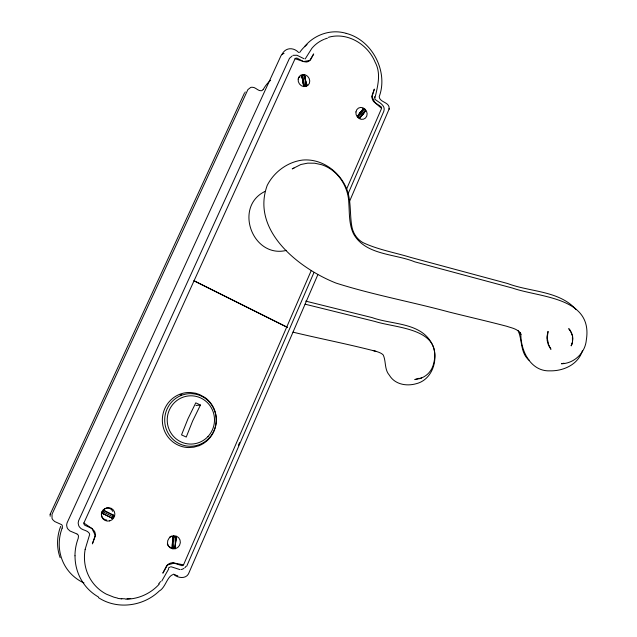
<?xml version="1.0" encoding="UTF-8"?>
<svg xmlns="http://www.w3.org/2000/svg" width="637" height="637" viewBox="0 0 637 637"><rect width="100%" height="100%" fill="white"/><g stroke="black" fill="none" stroke-linecap="round" stroke-linejoin="round"><path stroke-width="0.96" d="M303.586 85.708L301.819 75.421L304.518 75.206L306.278 85.485L304.661 86.099L303.586 85.708L302.296 78.232M303.618 84.466L301.819 75.421L303.618 84.299M349.363 201.786L389.119 109.038M389.127 108.712C389.82 101.856 379.596 102.684 379.206 96.681C388.482 71.973 372.557 40.131 346.209 33.387M389.111 109.206L389.127 108.561M172.348 546.88L172.802 536.752L172.133 547.947L175.159 548.011L175.828 536.824L172.802 536.752L172.301 545.153M306.325 84.084L306.278 85.485L304.518 75.206M572.472 341.002L572.408 337.212M172.452 545.614L172.802 536.752L172.89 538.114M172.388 546.554L172.802 536.752L172.882 538.305M172.372 546.729L172.802 536.752L172.826 539.26M175.916 538.018L175.159 548.011L175.828 536.824M173.431 548.099L174.124 536.473M175.414 546.809L175.159 548.011L175.923 538.361M175.159 548.011L175.868 539.316M50.156 514.226L50.164 516.265M111.602 517.937L112.502 518.375L113.975 515.548L103.966 510.54L102.86 511.75L102.477 513.374L111.483 517.873M50.156 514.25L244.393 93.201M60.658 526.401C56.804 536.346 56.454 547.637 60.149 557.686M572.249 343.176L572.902 338.725L572.464 335.444L571.317 332.283L568.737 328.636L570.441 330.762M572.201 343.343L571.214 345.756L572.241 342.658M85.135 549.357L89.642 534.57A4.34 4.156 -42.6 0 0 89.236 533.209C87.126 529.801 81.655 530.51 79.498 527.006A8.273 7.963 -42 0 1 78.638 525.406L78.152 523.057L78.598 520.755L289.477 58.309L292.049 56.096M62.155 528.121L62.378 526.051A2.859 2.739 -37.1 0 0 61.614 524.665L54.663 521.512L52.744 519.681A7.31 7.023 -35.9 0 1 52.019 518.239L52.027 514.234L247.897 89.61L250.683 87.452A6.784 6.139 52.9 0 1 252.093 87.245C255.564 86.974 257.802 91.091 261.202 90.757A4.109 3.703 53.3 0 0 262.157 90.438L263.192 89.499M381.579 108.449L381.547 107.661A2.93 2.604 62 0 0 381.205 106.833L373.951 101.872A6.362 5.637 61.4 0 1 372.9 100.431A6.625 5.868 61.5 0 1 372.43 99.404A6.872 6.083 61.5 0 1 372.167 95.152L374.349 89.092L372 96.744L374.914 102.661L381.595 108.378L346.409 189.507M83.893 522.905L83.996 524.044A3.472 3.344 -42.2 0 0 84.355 524.705L84.777 525.183A1.266 1.218 -42 0 0 85.111 525.39L92.015 528.519L94.507 531.306A8.6 8.249 -42.9 0 1 95.295 534.021L95.136 536.569L92.373 543.894L95.279 535.263L91.967 528.559L83.869 523.009L295.138 58.564L295.863 58.182A3.169 2.827 55.1 0 1 296.508 58.094L297.065 58.15A1.155 1.035 55.1 0 1 297.399 58.286L303.531 61.598L306.325 62.004A7.787 6.919 55.5 0 0 309.041 61.104L310.593 59.671L313.683 53.938L309.837 60.451L303.523 61.542L295.058 58.7M571.214 345.756L571.803 344.283M582.473 350.517C578.332 364.452 563.578 371.156 549.962 370.845C530.82 371.658 520.7 350.923 520.859 334.226C518.327 328.859 511.654 328.015 506.638 326.255C487.377 321.175 467.948 316.756 448.631 311.907C411.295 301.795 373.059 294.835 336.161 283.131C299.095 268.527 250.723 230.682 267.182 185.478L267.245 185.351C273.95 172.03 287.526 161.997 302.384 160.094L302.527 160.07C321.932 158.294 340.031 171.759 346.886 189.46C351.425 201.499 349.602 214.526 351.927 226.947C353.161 233.397 357.078 239.241 362.795 242.53C378.02 249.712 394.876 252.57 410.897 257.467L507.601 283.513C530.207 292.176 558.944 290.392 576.19 309.622M173.017 562.797A7.007 6.649 -58.5 0 0 171.735 562.837A7.294 6.919 -58.5 0 0 170.533 563.108A7.564 7.174 -58.5 0 0 166.313 566.381L162.841 573.173L167.507 564.979L174.315 563.076L183.528 564.852L311.238 270.558M238.373 445.414L239.56 442.675M186.721 566.205L313.906 272.652M348.288 193.306L383.848 111.228C385.95 105.081 378.545 102.326 375.01 99.332M317.807 274.77L188.433 574.001C185.55 579.025 178.209 578.054 174.267 574.853M200.448 405.028L192.621 421.025L186.251 437.046L181.529 434.896L187.939 418.867L195.774 402.847L200.448 405.028L195.949 405.474M161.75 581.103L168.678 569M365.28 111.133L365.622 110.575L363.536 108.632L357.66 116.006L358.233 117.407L359.746 117.941L365.28 111.133L359.746 117.941L360.701 116.89M358.496 115.066L363.536 108.632L357.66 116.006M363.05 109.389L363.536 108.632L358.607 114.939M363.138 109.269L363.536 108.632L358.719 114.811M185.598 566.858L185.9 566.404M362.541 110.01L363.536 108.632L359.212 114.198M365.622 110.575L359.746 117.941L361.298 116.149M358.233 117.407L364.34 109.747M365.144 111.324L359.746 117.941L364.643 111.953M183.512 564.892L182.907 565.361A3.217 3.05 -60.2 0 1 182.007 565.688L173.017 562.797M244.871 92.453L245.317 91.983M282.024 54.336C285.519 47.249 293.569 47.162 298.649 52.497M159.266 584.105C150.786 593.533 138.293 599.274 125.577 599.154M184.849 567.694L185.248 567.296M304.518 46.684C314.375 34.533 331.28 28.769 346.369 33.419M305.203 58.93L311.891 48.285A40.147 35.648 58.4 0 1 323.803 39.454M305.306 86.576L306.668 85.525A5.629 5.04 56.2 0 0 307.297 84.331M264.745 191.538C233.421 207.057 252.793 258.845 286.594 250.357M102.987 510.086L105.591 508.366M183.934 568.403L183.424 568.706A7.867 7.477 -60 0 1 182.891 568.968M419.17 378.267C409.034 380.942 419.202 378.896 421.598 377.908C427.586 375.567 432.029 370.256 433.526 364.022C443.081 328.015 396.97 328.421 374.906 321.446L305.043 304.175M293.976 168.088L292.208 168.877L300.879 164.497L307.727 163.136L314.606 163.207L321.478 164.657C337.825 169.88 348.431 186.434 348.829 203.243C349.514 213.514 348.933 224.335 353.527 233.843C365.534 255.302 394.598 253.582 414.822 261.855L512.666 288.115C539.921 297.654 593.405 296.922 586.311 340.126C585.156 352.898 574.279 363.44 561.484 363.767L564.008 363.217M419.353 378.712L421.67 377.884M292.924 55.323L296.961 55.26L304.056 58.747M284.022 53.357L282.223 54.201L280.997 55.69L67.052 522.921L66.622 525.079L67.044 527.356A8.074 7.763 -39.7 0 0 67.856 528.957L69.966 530.979L76.862 533.91M328.389 37.328C347.412 31.746 367.947 44.383 375.113 62.139C381.563 73.94 377.375 87.054 374.787 98.839M172.906 574.582C166.854 576.78 165.548 587.72 159.194 591.056C143.389 606.416 117.065 609.999 98.448 597.617M180.032 569.637L171.982 567.034A2.604 2.476 -58.3 0 0 171.218 566.85L170.7 566.866A3.177 3.01 -58.2 0 0 170.437 566.914M117.972 598.374L121.771 598.939M173.16 535.972L176.314 537.278M177.795 575.776L176.799 575.514M293.004 332.156C320.809 338.852 348.925 344.267 376.586 351.513C378.593 352.197 381.483 353.089 383.211 354.936C386.213 361.306 384.254 369.444 389.366 375.201C394.884 384.517 406.621 386.492 416.287 383.689C432.69 379.644 438.925 358.806 432.332 344.498C421.272 322.099 392.44 324.95 372.199 317.624L305.688 301.118M372.709 350.414L376.586 351.513M173.511 574.144L175.979 575.171M83.98 582.895L81.775 581.884A45.354 43.459 -46.5 0 1 59.233 543.902A44.733 42.862 -46.4 0 1 62.155 528.121M112.972 515.038L113.975 515.548L103.966 510.54M105.416 511.256L106.268 511.686M102.86 511.75L113.275 516.957M112.502 518.375L102.477 513.374L104.794 514.537M77.141 534.077L77.626 534.459A3.161 3.026 -40.8 0 1 78.478 535.98L78.232 538.281A49.423 47.21 -50.4 0 0 74.975 555.775M529.538 360.574C519.943 353.161 522.611 339.991 517.961 330.356M569.812 329.998L571.453 333.326M548.72 345.222L550.949 349.291L548.306 344.689L547.191 340.644L546.984 336.455L548.059 331.367L547.223 338.215L548.768 345.318M303.594 84.124L301.819 75.421L302.264 76.384M303.451 83.264L301.819 75.421L302.296 76.544M301.819 75.421L302.448 77.427M571.644 333.971L572.034 335.253M302.83 75.413L304.661 86.099M304.916 76.042L306.278 85.485L306.158 83.049M305.004 76.321L306.278 85.485L305.155 77.196M299.637 52.521A45.41 40.418 58.2 0 1 307.05 44.518M98.353 596.925A50.108 47.871 -50.6 0 1 75.023 555.775M180.199 394.972A25.87 25.369 -85 0 1 181.832 394.645M324.52 39.16A40.147 35.648 58.4 0 1 327.458 38.14M160.588 581.541A44.224 42.225 -51.2 0 1 158.701 583.771M130.728 598.485A44.224 42.225 -51.2 0 1 126.954 598.78M125.067 598.804A44.224 42.225 -51.2 0 1 121.261 598.589M117.463 598.032A44.224 42.225 -51.2 0 1 113.697 597.108L106.387 594.17A44.224 42.225 -51.2 0 1 85.167 549.357M168.423 568.244A3.464 3.289 -58.3 0 1 168.789 567.83M169.211 567.471A3.464 3.289 -58.3 0 1 169.681 567.193M182.341 569.191A7.867 7.477 -60 0 1 181.195 569.51M172.452 547.796A5.98 5.717 -59.9 0 1 167.332 544.022M169.753 536.983A5.98 5.717 -59.9 0 1 171.56 536.155M106.347 508.159A6.107 5.9 -46.3 0 1 112.789 511.392M106.753 520.047A6.107 5.9 -46.3 0 1 101.347 513.733M101.458 512.984A6.107 5.9 -46.3 0 1 102.031 511.4M298.642 77.794A5.629 5.04 56.2 0 1 300.075 76.878M263.216 89.514A41.357 37.36 56.9 0 1 270.621 80.23M374.596 97.007L374.548 97.437L374.596 97.007M199.023 445.709L193.871 447.166L188.64 447.572A27.558 27.001 -85.6 0 1 162.347 419.178A27.558 27.001 -85.6 0 1 190.455 392.48L195.877 393.284L199.747 394.645L205.202 397.671A27.558 27.001 -85.6 0 1 216.102 423.517A27.558 27.001 -85.6 0 1 199.023 445.709M287.279 327.307L194.03 280.798L287.279 327.307M520.859 334.226L519.633 332.132L520.875 334.258M209.127 438.041A26.316 25.767 -85.8 0 0 196.507 394.367A26.316 25.767 -85.8 0 0 165.739 427.475A26.316 25.767 -85.8 0 0 209.127 438.041M207.996 436.512A24.142 23.641 -85.8 0 0 196.395 396.453A24.142 23.641 -85.8 0 0 168.184 426.846A24.142 23.641 -85.8 0 0 207.996 436.512M355.94 111.937A6.131 5.47 61.2 0 0 363.544 119.175A6.131 5.47 61.2 0 0 365.033 109.126A6.131 5.47 61.2 0 0 355.94 111.937M298.18 79.02A6.274 5.614 56.2 0 0 306.031 86.441A6.274 5.614 56.2 0 0 307.599 76.265A6.274 5.614 56.2 0 0 298.18 79.02M175.358 548.712A6.673 6.378 -60 0 0 178.631 537.66A6.673 6.378 -60 0 0 167.738 540.662A6.673 6.378 -60 0 0 175.358 548.712M109.652 520.891A6.816 6.585 -46.5 0 0 113.083 509.68A6.816 6.585 -46.5 0 0 101.777 512.642A6.816 6.585 -46.5 0 0 109.652 520.891"/></g></svg>
